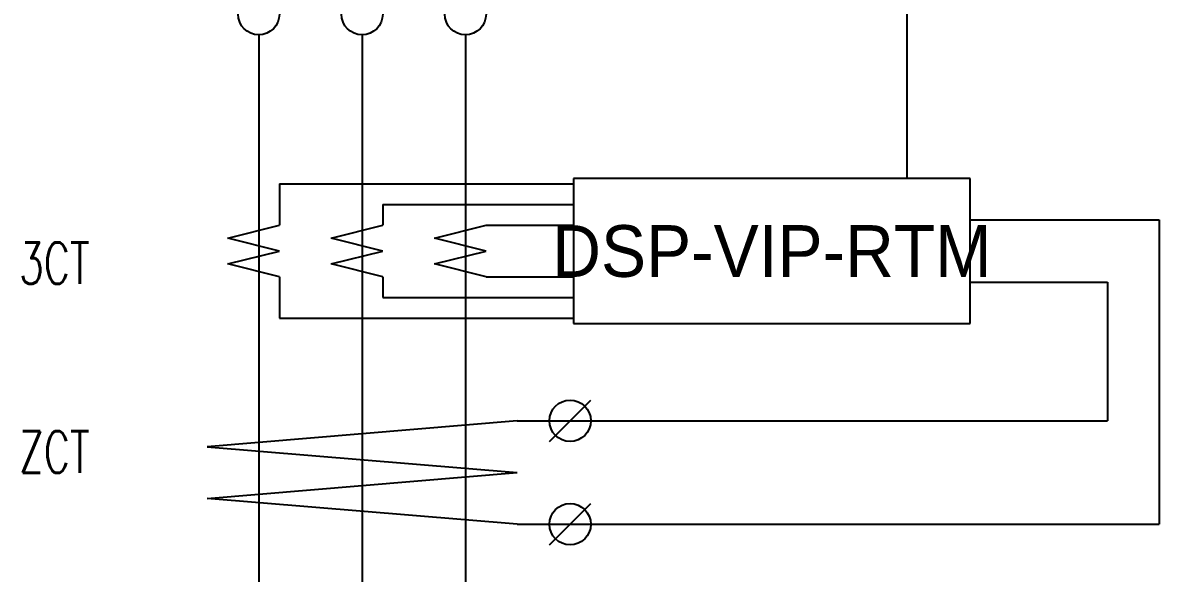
# Model space of a CAD drawing. Header units: millimetres. Extents: x 107 to 2900, y 85 to 3996.
# Drawn here: x 1076.5 to 1175.5, y 1084.2 to 1132.1 of the extents above; entities that cross this region are included whole.
import ezdxf
from ezdxf.enums import TextEntityAlignment as Align
from ezdxf.lldxf.tags import DXFTag

# ---------------------------------------------------------------- set-up
doc = ezdxf.new("R2010")
doc.units = ezdxf.units.MM
for name, color, linetype in [('1', 1, 'CENTER'), ('10', 1, 'Continuous'), ('LL', 7, 'Continuous')]:
    doc.layers.add(name, color=color, linetype=linetype)
doc.styles.add('ROMANS', font='ROMANS.shx', dxfattribs={"width": 0.7})
doc.styles.add('엑스포', font='gulim.ttc')
tags = doc.linetypes.add('CENTER', pattern=[2, 1.25, -0.25, 0.25, -0.25]).pattern_tags.tags
tags[10:11] = [DXFTag(74, 4), DXFTag(75, 0), DXFTag(340, '0'), DXFTag(46, 1.0), DXFTag(50, 0.0), DXFTag(44, 0.0), DXFTag(45, 0.0)]
tags[8:9] = [DXFTag(74, 4), DXFTag(75, 0), DXFTag(340, '0'), DXFTag(46, 1.0), DXFTag(50, 0.0), DXFTag(44, 0.0), DXFTag(45, 0.0)]
tags[6:7] = [DXFTag(74, 4), DXFTag(75, 0), DXFTag(340, '0'), DXFTag(46, 1.0), DXFTag(50, 0.0), DXFTag(44, 0.0), DXFTag(45, 0.0)]
tags[4:5] = [DXFTag(74, 4), DXFTag(75, 0), DXFTag(340, '0'), DXFTag(46, 1.0), DXFTag(50, 0.0), DXFTag(44, 0.0), DXFTag(45, 0.0)]

msp = doc.modelspace()

# ---------------------------------------------------------------- linework, layer by layer
at = {"color": 7}
msp.add_line((1153.501, 1135.804), (1153.501, 1118.492), dxfattribs=at)
at = {"color": 2}
for p, q in [((1098.865, 1118.042), (1124.465, 1118.042)), ((1098.865, 1118.042), (1098.865, 1114.442)), ((1107.865, 1116.242), (1124.465, 1116.242)), ((1107.865, 1116.242), (1107.865, 1114.442)), ((1116.865, 1114.442), (1124.465, 1114.442)), ((1098.865, 1109.942), (1098.865, 1106.342)), ((1107.865, 1109.942), (1107.865, 1108.142)), ((1116.865, 1109.942), (1124.465, 1109.942)), ((1107.865, 1108.142), (1124.465, 1108.142)), ((1098.865, 1106.342), (1124.465, 1106.342))]:
    msp.add_line(p, q, dxfattribs=at)
at = {"color": 1, "linetype": 'Continuous'}
for p, q in [((1159.031, 1114.892), (1175.494, 1114.892)), ((1175.494, 1114.892), (1175.494, 1088.417)), ((1159.031, 1109.492), (1170.994, 1109.492)), ((1170.994, 1109.492), (1170.994, 1097.417)), ((1122.376, 1095.617), (1125.976, 1099.217)), ((1119.557, 1097.417), (1170.994, 1097.417)), ((1122.376, 1086.617), (1125.976, 1090.217)), ((1119.557, 1088.417), (1175.494, 1088.417))]:
    msp.add_line(p, q, dxfattribs=at)
at = {"color": 4, "linetype": 'Continuous'}
for p, q in [((1094.365, 1113.317), (1098.865, 1114.442)), ((1103.365, 1113.317), (1107.865, 1114.442)), ((1112.365, 1113.317), (1116.865, 1114.442)), ((1098.865, 1112.192), (1094.365, 1113.317)), ((1107.865, 1112.192), (1103.365, 1113.317)), ((1116.865, 1112.192), (1112.365, 1113.317)), ((1094.365, 1111.067), (1098.865, 1112.192)), ((1103.365, 1111.067), (1107.865, 1112.192)), ((1112.365, 1111.067), (1116.865, 1112.192)), ((1098.865, 1109.942), (1094.365, 1111.067)), ((1107.865, 1109.942), (1103.365, 1111.067)), ((1116.865, 1109.942), (1112.365, 1111.067))]:
    msp.add_line(p, q, dxfattribs=at)
at = {"color": 6, "linetype": 'Continuous'}
for p, q in [((1119.557, 1097.417), (1092.557, 1095.167)), ((1092.557, 1095.167), (1119.557, 1092.917)), ((1092.557, 1090.667), (1119.557, 1092.917)), ((1119.557, 1088.417), (1092.557, 1090.667))]:
    msp.add_line(p, q, dxfattribs=at)
at = {"color": 7, "linetype": 'Continuous'}
for centre in [(1097.057, 1132.801), (1106.057, 1132.801), (1115.057, 1132.801)]:
    msp.add_circle(centre, 1.8, dxfattribs=at)
at = {"color": 1, "linetype": 'Continuous'}
for centre in [(1124.176, 1097.417), (1124.176, 1088.417)]:
    msp.add_circle(centre, 1.8, dxfattribs=at)
at = {"layer": '1', "color": 7, "linetype": 'Continuous'}
for p, q in [((1097.057, 1131.001), (1097.057, 1060.129)), ((1106.057, 1131.001), (1106.057, 1060.129)), ((1115.057, 1131.001), (1115.057, 1060.129))]:
    msp.add_line(p, q, dxfattribs=at)
at = {"layer": '10', "color": 7}
for p, q in [((1124.465, 1118.492), (1124.465, 1105.892)), ((1159.031, 1118.492), (1124.465, 1118.492)), ((1159.031, 1105.892), (1159.031, 1118.492)), ((1124.465, 1105.892), (1159.031, 1105.892))]:
    msp.add_line(p, q, dxfattribs=at)

# ---------------------------------------------------------------- texts
at = {"color": 7, "style": '엑스포'}
msp.add_text('DSP-VIP-RTM', height=4.5, dxfattribs=at).set_placement((1141.748, 1112.192), align=Align.MIDDLE)
at = {"layer": 'LL', "color": 2, "style": 'ROMANS', "width": 0.7}
for s, p in [('3CT', (1076.176, 1109.34)), ('ZCT', (1076.176, 1092.904))]:
    msp.add_text(s, height=3.6, dxfattribs=at).set_placement(p)

doc.saveas('drawing.dxf')
